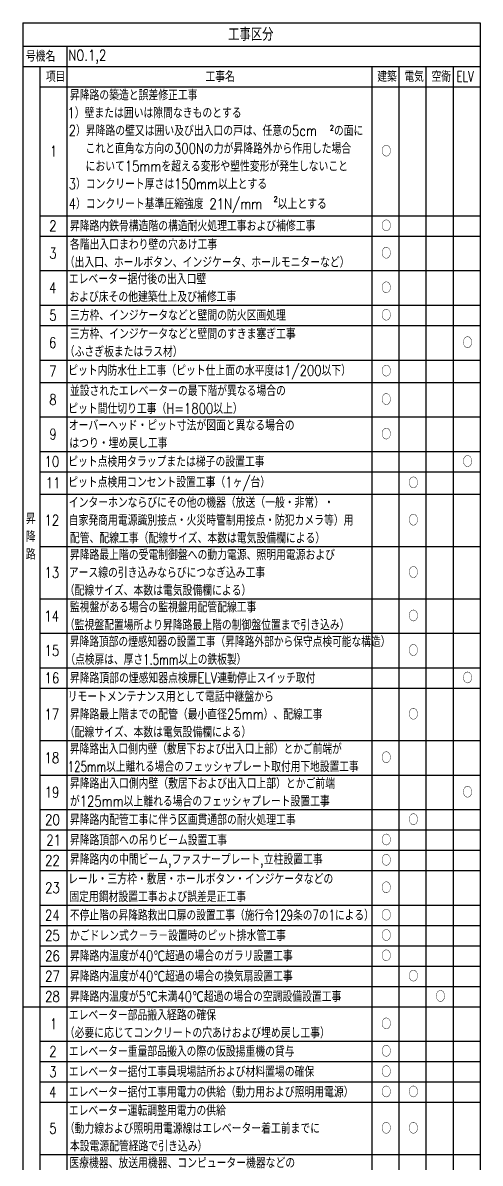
# Model space of a CAD drawing. Header units: millimetres. Extents: x 1770 to 79508, y 361 to 52020.
# Drawn here: x 12370 to 15070, y 4777 to 11512 of the extents above; entities that cross this region are included whole.
import ezdxf

# ---------------------------------------------------------------- set-up
doc = ezdxf.new("R2010")
doc.units = ezdxf.units.MM
doc.header["$LTSCALE"] = 0.2
doc.layers.add('ZZ-DIM-COM1', color=7, linetype='Continuous')
doc.layers.add('ZZ-LIST-COM', color=4, linetype='Continuous')
doc.styles.add('MITOH', font='romans.shx', dxfattribs={"width": 0.8, "height": 3.15, "bigfont": 'extfont.shx'})

# ---------------------------------------------------------------- blocks, each defined once
blk = doc.blocks.new('*U234')
at = {"layer": 'ZZ-LIST-COM', "color": 4, "style": 'MITOH', "width": 0.8}
blk.add_text('工事区分', height=3.8, dxfattribs=at).set_placement((678.73, 566.67))
blk = doc.blocks.new('*U235')
at = {"layer": 'ZZ-LIST-COM', "color": 4, "style": 'MITOH', "width": 0.8}
blk.add_text('号機名', height=3.15, dxfattribs=at).set_placement((619.02, 560.56))
blk = doc.blocks.new('*U236')
at = {"layer": 'ZZ-LIST-COM', "color": 4, "style": 'MITOH', "width": 0.8}
blk.add_text('NO.1,2', height=3.15, dxfattribs=at).set_placement((631.54, 560.86))
blk = doc.blocks.new('*U237')
at = {"layer": 'ZZ-LIST-COM', "color": 4, "style": 'MITOH', "width": 0.8}
for s, p in [('昇', (619.02, 423.98)), ('降', (619.02, 418.73)), ('路', (619.02, 413.48))]:
    blk.add_text(s, height=3.15, dxfattribs=at).set_placement(p)
blk = doc.blocks.new('*U238')
at = {"layer": 'ZZ-LIST-COM', "color": 4, "style": 'MITOH', "width": 0.7}
blk.add_text('項目', height=3.15, dxfattribs=at).set_placement((624.92, 554.56))
blk = doc.blocks.new('*U239')
at = {"layer": 'ZZ-LIST-COM', "color": 4, "style": 'MITOH', "width": 0.8}
blk.add_text('工事名', height=3.15, dxfattribs=at).set_placement((672.01, 554.56))
blk = doc.blocks.new('*U240')
at = {"layer": 'ZZ-LIST-COM', "color": 4, "style": 'MITOH', "width": 0.7}
blk.add_text('建築', height=3.15, dxfattribs=at).set_placement((722.77, 554.56))
blk = doc.blocks.new('*U241')
at = {"layer": 'ZZ-LIST-COM', "color": 4, "style": 'MITOH', "width": 0.7}
blk.add_text('電気', height=3.15, dxfattribs=at).set_placement((730.77, 554.56))
blk = doc.blocks.new('*U242')
at = {"layer": 'ZZ-LIST-COM', "color": 4, "style": 'MITOH', "width": 0.7}
blk.add_text('空衛', height=3.15, dxfattribs=at).set_placement((738.77, 554.56))
blk = doc.blocks.new('*U243')
at = {"layer": 'ZZ-LIST-COM', "color": 4, "style": 'MITOH', "width": 0.7}
blk.add_text('ELV', height=3.15, dxfattribs=at).set_placement((746.13, 554.56))
blk = doc.blocks.new('*U244')
at = {"layer": 'ZZ-LIST-COM', "color": 4, "style": 'MITOH', "width": 0.8}
blk.add_text('1', height=3.15, dxfattribs=at).set_placement((626.1, 532.51))
blk = doc.blocks.new('*U245')
at = {"layer": 'ZZ-LIST-COM', "color": 4, "style": 'MITOH', "width": 0.8}
for s, height, p in [('昇降路の築造と誤差修正工事', 3.15, (632.02, 549.08)), ('1）壁または囲いは隙間なきものとする', 3.15, (631.3, 543.83)), ('2）昇降路の壁又は囲い及び出入口の戸は、任意の5cm', 3.15, (631.66, 538.58)), ('2', 1.57, (708.75, 540.16)), ('の面に', 3.15, (709.95, 538.58)), ('\u3000 これと直角な方向の300Nの力が昇降路外から作用した場合', 3.15, (632.02, 533.33)), ('\u3000 において15mmを超える変形や塑性変形が発生しないこと', 3.15, (632.02, 528.08)), ('3）コンクリート厚さは150mm以上とする', 3.15, (631.66, 522.83)), ('4）コンクリート基準圧縮強度 21N/mm', 3.15, (631.66, 516.98)), ('2', 1.57, (692.17, 519.16)), ('以上とする', 3.15, (693.37, 516.98))]:
    blk.add_text(s, height=height, dxfattribs=at).set_placement(p)
blk = doc.blocks.new('*U246')
at = {"layer": 'ZZ-LIST-COM', "color": 4, "style": 'MITOH', "width": 0.8}
blk.add_text('○', height=3.15, dxfattribs=at).set_placement((723.95, 532.51))
blk = doc.blocks.new('*U247')
at = {"layer": 'ZZ-LIST-COM', "color": 4, "style": 'MITOH', "width": 0.8}
blk.add_text('2', height=3.15, dxfattribs=at).set_placement((625.92, 510.46))
blk = doc.blocks.new('*U248')
at = {"layer": 'ZZ-LIST-COM', "color": 4, "style": 'MITOH', "width": 0.8}
blk.add_text('昇降路内鉄骨構造階の構造耐火処理工事および補修工事', height=3.15, dxfattribs=at).set_placement((632.02, 510.46))
blk = doc.blocks.new('*U249')
at = {"layer": 'ZZ-LIST-COM', "color": 4, "style": 'MITOH', "width": 0.8}
blk.add_text('○', height=3.15, dxfattribs=at).set_placement((723.95, 510.46))
blk = doc.blocks.new('*U250')
at = {"layer": 'ZZ-LIST-COM', "color": 4, "style": 'MITOH', "width": 0.8}
blk.add_text('3', height=3.15, dxfattribs=at).set_placement((625.92, 502.36))
blk = doc.blocks.new('*U251')
at = {"layer": 'ZZ-LIST-COM', "color": 4, "style": 'MITOH', "width": 0.8}
for s, p in [('各階出入口まわり壁の穴あけ工事', (632.02, 504.98)), ('（出入口、ホールボタン、インジケータ、ホールモニターなど）', (630.51, 499.73))]:
    blk.add_text(s, height=3.15, dxfattribs=at).set_placement(p)
blk = doc.blocks.new('*U252')
at = {"layer": 'ZZ-LIST-COM', "color": 4, "style": 'MITOH', "width": 0.8}
blk.add_text('○', height=3.15, dxfattribs=at).set_placement((723.95, 502.36))
blk = doc.blocks.new('*U253')
at = {"layer": 'ZZ-LIST-COM', "color": 4, "style": 'MITOH', "width": 0.8}
blk.add_text('4', height=3.15, dxfattribs=at).set_placement((625.86, 492.16))
blk = doc.blocks.new('*U254')
at = {"layer": 'ZZ-LIST-COM', "color": 4, "style": 'MITOH', "width": 0.8}
for s, p in [('エレベーター据付後の出入口壁', (631.69, 494.78)), ('および床その他建築仕上及び補修工事', (631.85, 489.53))]:
    blk.add_text(s, height=3.15, dxfattribs=at).set_placement(p)
blk = doc.blocks.new('*U255')
at = {"layer": 'ZZ-LIST-COM', "color": 4, "style": 'MITOH', "width": 0.8}
blk.add_text('○', height=3.15, dxfattribs=at).set_placement((723.95, 492.16))
blk = doc.blocks.new('*U256')
at = {"layer": 'ZZ-LIST-COM', "color": 4, "style": 'MITOH', "width": 0.8}
blk.add_text('5', height=3.15, dxfattribs=at).set_placement((625.92, 484.06))
blk = doc.blocks.new('*U257')
at = {"layer": 'ZZ-LIST-COM', "color": 4, "style": 'MITOH', "width": 0.8}
blk.add_text('三方枠、インジケータなどと壁間の防火区画処理', height=3.15, dxfattribs=at).set_placement((632.02, 484.06))
blk = doc.blocks.new('*U258')
at = {"layer": 'ZZ-LIST-COM', "color": 4, "style": 'MITOH', "width": 0.8}
blk.add_text('○', height=3.15, dxfattribs=at).set_placement((723.95, 484.06))
blk = doc.blocks.new('*U259')
at = {"layer": 'ZZ-LIST-COM', "color": 4, "style": 'MITOH', "width": 0.8}
blk.add_text('6', height=3.15, dxfattribs=at).set_placement((625.86, 475.96))
blk = doc.blocks.new('*U260')
at = {"layer": 'ZZ-LIST-COM', "color": 4, "style": 'MITOH', "width": 0.8}
for s, p in [('三方枠、インジケータなどと壁間のすきま塞ぎ工事', (632.02, 478.58)), ('（ふさぎ板またはラス材）', (630.51, 473.33))]:
    blk.add_text(s, height=3.15, dxfattribs=at).set_placement(p)
blk = doc.blocks.new('*U261')
at = {"layer": 'ZZ-LIST-COM', "color": 4, "style": 'MITOH', "width": 0.8}
blk.add_text('○', height=3.15, dxfattribs=at).set_placement((747.95, 475.96))
blk = doc.blocks.new('*U262')
at = {"layer": 'ZZ-LIST-COM', "color": 4, "style": 'MITOH', "width": 0.8}
blk.add_text('7', height=3.15, dxfattribs=at).set_placement((625.92, 467.56))
blk = doc.blocks.new('*U263')
at = {"layer": 'ZZ-LIST-COM', "color": 4, "style": 'MITOH', "width": 0.8}
blk.add_text('ピット内防水仕上工事（ピット仕上面の水平度は1/200以下）', height=3.15, dxfattribs=at).set_placement((631.52, 467.78))
blk = doc.blocks.new('*U264')
at = {"layer": 'ZZ-LIST-COM', "color": 4, "style": 'MITOH', "width": 0.8}
blk.add_text('○', height=3.15, dxfattribs=at).set_placement((723.95, 467.56))
blk = doc.blocks.new('*U265')
at = {"layer": 'ZZ-LIST-COM', "color": 4, "style": 'MITOH', "width": 0.8}
blk.add_text('8', height=3.15, dxfattribs=at).set_placement((625.92, 459.16))
blk = doc.blocks.new('*U266')
at = {"layer": 'ZZ-LIST-COM', "color": 4, "style": 'MITOH', "width": 0.8}
for s, p in [('並設されたエレベーターの最下階が異なる場合の', (632.02, 461.78)), ('ピット間仕切り工事（H=1800以上）', (631.52, 456.53))]:
    blk.add_text(s, height=3.15, dxfattribs=at).set_placement(p)
blk = doc.blocks.new('*U267')
at = {"layer": 'ZZ-LIST-COM', "color": 4, "style": 'MITOH', "width": 0.8}
blk.add_text('○', height=3.15, dxfattribs=at).set_placement((723.95, 459.16))
blk = doc.blocks.new('*U268')
at = {"layer": 'ZZ-LIST-COM', "color": 4, "style": 'MITOH', "width": 0.8}
blk.add_text('9', height=3.15, dxfattribs=at).set_placement((625.98, 448.96))
blk = doc.blocks.new('*U269')
at = {"layer": 'ZZ-LIST-COM', "color": 4, "style": 'MITOH', "width": 0.8}
for s, p in [('オーバーヘッド・ピット寸法が図面と異なる場合の', (631.69, 451.58)), ('はつり・埋め戻し工事', (631.85, 446.33))]:
    blk.add_text(s, height=3.15, dxfattribs=at).set_placement(p)
blk = doc.blocks.new('*U270')
at = {"layer": 'ZZ-LIST-COM', "color": 4, "style": 'MITOH', "width": 0.8}
blk.add_text('○', height=3.15, dxfattribs=at).set_placement((723.95, 448.96))
blk = doc.blocks.new('*U271')
at = {"layer": 'ZZ-LIST-COM', "color": 4, "style": 'MITOH', "width": 0.8}
blk.add_text('10', height=3.15, dxfattribs=at).set_placement((624.54, 440.86))
blk = doc.blocks.new('*U272')
at = {"layer": 'ZZ-LIST-COM', "color": 4, "style": 'MITOH', "width": 0.8}
blk.add_text('ピット点検用タラップまたは梯子の設置工事', height=3.15, dxfattribs=at).set_placement((631.52, 440.86))
blk = doc.blocks.new('*U273')
at = {"layer": 'ZZ-LIST-COM', "color": 4, "style": 'MITOH', "width": 0.8}
blk.add_text('○', height=3.15, dxfattribs=at).set_placement((747.95, 440.86))
blk = doc.blocks.new('*U274')
at = {"layer": 'ZZ-LIST-COM', "color": 4, "style": 'MITOH', "width": 0.8}
blk.add_text('11', height=3.15, dxfattribs=at).set_placement((624.9, 434.56))
blk = doc.blocks.new('*U275')
at = {"layer": 'ZZ-LIST-COM', "color": 4, "style": 'MITOH', "width": 0.8}
blk.add_text('ピット点検用コンセント設置工事（1ヶ/台）', height=3.15, dxfattribs=at).set_placement((631.52, 434.78))
blk = doc.blocks.new('*U276')
at = {"layer": 'ZZ-LIST-COM', "color": 4, "style": 'MITOH', "width": 0.8}
blk.add_text('○', height=3.15, dxfattribs=at).set_placement((731.95, 434.56))
blk = doc.blocks.new('*U277')
at = {"layer": 'ZZ-LIST-COM', "color": 4, "style": 'MITOH', "width": 0.8}
blk.add_text('12', height=3.15, dxfattribs=at).set_placement((624.54, 423.53))
blk = doc.blocks.new('*U278')
at = {"layer": 'ZZ-LIST-COM', "color": 4, "style": 'MITOH', "width": 0.8}
for s, p in [('インターホンならびにその他の機器（放送（一般・非常）・', (631.69, 428.78)), ('自家発商用電源識別接点・火災時管制用接点・防犯カメラ等）用', (631.69, 423.53)), ('配管、配線工事（配線サイズ、本数は電気設備欄による）', (632.02, 418.28))]:
    blk.add_text(s, height=3.15, dxfattribs=at).set_placement(p)
blk = doc.blocks.new('*U279')
at = {"layer": 'ZZ-LIST-COM', "color": 4, "style": 'MITOH', "width": 0.8}
blk.add_text('○', height=3.15, dxfattribs=at).set_placement((731.95, 423.53))
blk = doc.blocks.new('*U280')
at = {"layer": 'ZZ-LIST-COM', "color": 4, "style": 'MITOH', "width": 0.8}
blk.add_text('13', height=3.15, dxfattribs=at).set_placement((624.54, 408.08))
blk = doc.blocks.new('*U281')
at = {"layer": 'ZZ-LIST-COM', "color": 4, "style": 'MITOH', "width": 0.8}
for s, p in [('昇降路最上階の受電制御盤への動力電源、照明用電源および', (632.02, 413.33)), ('アース線の引き込みならびにつなぎ込み工事', (631.69, 408.08)), ('（配線サイズ、本数は電気設備欄による）', (630.51, 402.83))]:
    blk.add_text(s, height=3.15, dxfattribs=at).set_placement(p)
blk = doc.blocks.new('*U282')
at = {"layer": 'ZZ-LIST-COM', "color": 4, "style": 'MITOH', "width": 0.8}
blk.add_text('○', height=3.15, dxfattribs=at).set_placement((731.95, 408.08))
blk = doc.blocks.new('*U283')
at = {"layer": 'ZZ-LIST-COM', "color": 4, "style": 'MITOH', "width": 0.8}
blk.add_text('14', height=3.15, dxfattribs=at).set_placement((624.48, 395.26))
blk = doc.blocks.new('*U284')
at = {"layer": 'ZZ-LIST-COM', "color": 4, "style": 'MITOH', "width": 0.8}
for s, p in [('監視盤がある場合の監視盤用配管配線工事', (632.02, 397.88)), ('（監視盤配置場所より昇降路最上階の制御盤位置まで引き込み）', (630.51, 392.63))]:
    blk.add_text(s, height=3.15, dxfattribs=at).set_placement(p)
blk = doc.blocks.new('*U285')
at = {"layer": 'ZZ-LIST-COM', "color": 4, "style": 'MITOH', "width": 0.8}
blk.add_text('○', height=3.15, dxfattribs=at).set_placement((731.95, 395.26))
blk = doc.blocks.new('*U286')
at = {"layer": 'ZZ-LIST-COM', "color": 4, "style": 'MITOH', "width": 0.8}
blk.add_text('15', height=3.15, dxfattribs=at).set_placement((624.54, 385.06))
blk = doc.blocks.new('*U287')
at = {"layer": 'ZZ-LIST-COM', "color": 4, "style": 'MITOH', "width": 0.7}
for s, p in [('昇降路頂部の煙感知器の設置工事（昇降路外部から保守点検可能な構造）', (632.02, 387.68)), ('（点検扉は、厚さ1.5mm以上の鉄板製）', (630.7, 382.43))]:
    blk.add_text(s, height=3.15, dxfattribs=at).set_placement(p)
blk = doc.blocks.new('*U288')
at = {"layer": 'ZZ-LIST-COM', "color": 4, "style": 'MITOH', "width": 0.8}
blk.add_text('○', height=3.15, dxfattribs=at).set_placement((731.95, 385.06))
blk = doc.blocks.new('*U289')
at = {"layer": 'ZZ-LIST-COM', "color": 4, "style": 'MITOH', "width": 0.8}
blk.add_text('16', height=3.15, dxfattribs=at).set_placement((624.54, 376.96))
blk = doc.blocks.new('*U290')
at = {"layer": 'ZZ-LIST-COM', "color": 4, "style": 'MITOH', "width": 0.8}
blk.add_text('昇降路頂部の煙感知器点検扉ELV連動停止スイッチ取付', height=3.15, dxfattribs=at).set_placement((632.02, 376.96))
blk = doc.blocks.new('*U291')
at = {"layer": 'ZZ-LIST-COM', "color": 4, "style": 'MITOH', "width": 0.8}
blk.add_text('○', height=3.15, dxfattribs=at).set_placement((747.95, 376.96))
blk = doc.blocks.new('*U292')
at = {"layer": 'ZZ-LIST-COM', "color": 4, "style": 'MITOH', "width": 0.8}
blk.add_text('17', height=3.15, dxfattribs=at).set_placement((624.54, 366.23))
blk = doc.blocks.new('*U293')
at = {"layer": 'ZZ-LIST-COM', "color": 4, "style": 'MITOH', "width": 0.8}
for s, p in [('リモートメンテナンス用として電話中継盤から', (631.35, 371.48)), ('昇降路最上階までの配管（最小直径25mm）、配線工事', (632.02, 366.23)), ('（配線サイズ、本数は電気設備欄による）', (630.51, 360.98))]:
    blk.add_text(s, height=3.15, dxfattribs=at).set_placement(p)
blk = doc.blocks.new('*U294')
at = {"layer": 'ZZ-LIST-COM', "color": 4, "style": 'MITOH', "width": 0.8}
blk.add_text('○', height=3.15, dxfattribs=at).set_placement((731.95, 366.23))
blk = doc.blocks.new('*U295')
at = {"layer": 'ZZ-LIST-COM', "color": 4, "style": 'MITOH', "width": 0.8}
blk.add_text('18', height=3.15, dxfattribs=at).set_placement((624.54, 353.41))
blk = doc.blocks.new('*U296')
at = {"layer": 'ZZ-LIST-COM', "color": 4, "style": 'MITOH', "width": 0.7}
for s, p in [('昇降路出入口側内壁（敷居下および出入口上部）とかご前端が', (632.02, 356.03)), ('125mm以上離れる場合のフェッシャプレート取付用下地設置工事', (631.39, 350.78))]:
    blk.add_text(s, height=3.15, dxfattribs=at).set_placement(p)
blk = doc.blocks.new('*U297')
at = {"layer": 'ZZ-LIST-COM', "color": 4, "style": 'MITOH', "width": 0.8}
blk.add_text('○', height=3.15, dxfattribs=at).set_placement((723.95, 353.41))
blk = doc.blocks.new('*U298')
at = {"layer": 'ZZ-LIST-COM', "color": 4, "style": 'MITOH', "width": 0.8}
blk.add_text('19', height=3.15, dxfattribs=at).set_placement((624.6, 343.21))
blk = doc.blocks.new('*U299')
at = {"layer": 'ZZ-LIST-COM', "color": 4, "style": 'MITOH', "width": 0.8}
for s, p in [('昇降路出入口側内壁（敷居下および出入口上部）とかご前端', (632.02, 345.83)), ('が125mm以上離れる場合のフェッシャプレート設置工事', (632.02, 340.58))]:
    blk.add_text(s, height=3.15, dxfattribs=at).set_placement(p)
blk = doc.blocks.new('*U300')
at = {"layer": 'ZZ-LIST-COM', "color": 4, "style": 'MITOH', "width": 0.8}
blk.add_text('○', height=3.15, dxfattribs=at).set_placement((747.95, 343.21))
blk = doc.blocks.new('*U301')
at = {"layer": 'ZZ-LIST-COM', "color": 4, "style": 'MITOH', "width": 0.8}
blk.add_text('20', height=3.15, dxfattribs=at).set_placement((624.72, 335.11))
blk = doc.blocks.new('*U302')
at = {"layer": 'ZZ-LIST-COM', "color": 4, "style": 'MITOH', "width": 0.8}
blk.add_text('昇降路内配管工事に伴う区画貫通部の耐火処理工事', height=3.15, dxfattribs=at).set_placement((632.02, 335.11))
blk = doc.blocks.new('*U303')
at = {"layer": 'ZZ-LIST-COM', "color": 4, "style": 'MITOH', "width": 0.8}
blk.add_text('○', height=3.15, dxfattribs=at).set_placement((731.95, 335.11))
blk = doc.blocks.new('*U304')
at = {"layer": 'ZZ-LIST-COM', "color": 4, "style": 'MITOH', "width": 0.8}
blk.add_text('21', height=3.15, dxfattribs=at).set_placement((625.08, 329.11))
blk = doc.blocks.new('*U305')
at = {"layer": 'ZZ-LIST-COM', "color": 4, "style": 'MITOH', "width": 0.8}
blk.add_text('昇降路頂部への吊りビーム設置工事', height=3.15, dxfattribs=at).set_placement((632.02, 329.11))
blk = doc.blocks.new('*U306')
at = {"layer": 'ZZ-LIST-COM', "color": 4, "style": 'MITOH', "width": 0.8}
blk.add_text('○', height=3.15, dxfattribs=at).set_placement((723.95, 329.11))
blk = doc.blocks.new('*U307')
at = {"layer": 'ZZ-LIST-COM', "color": 4, "style": 'MITOH', "width": 0.8}
blk.add_text('22', height=3.15, dxfattribs=at).set_placement((624.72, 323.11))
blk = doc.blocks.new('*U308')
at = {"layer": 'ZZ-LIST-COM', "color": 4, "style": 'MITOH', "width": 0.8}
blk.add_text('昇降路内の中間ビーム,ファスナープレート,立柱設置工事', height=3.15, dxfattribs=at).set_placement((632.02, 323.41))
blk = doc.blocks.new('*U309')
at = {"layer": 'ZZ-LIST-COM', "color": 4, "style": 'MITOH', "width": 0.8}
blk.add_text('○', height=3.15, dxfattribs=at).set_placement((723.95, 323.11))
blk = doc.blocks.new('*U310')
at = {"layer": 'ZZ-LIST-COM', "color": 4, "style": 'MITOH', "width": 0.8}
blk.add_text('23', height=3.15, dxfattribs=at).set_placement((624.72, 315.01))
blk = doc.blocks.new('*U311')
at = {"layer": 'ZZ-LIST-COM', "color": 4, "style": 'MITOH', "width": 0.8}
for s, p in [('レール・三方枠・敷居・ホールボタン・インジケータなどの', (631.52, 317.63)), ('固定用鋼材設置工事および誤差是正工事', (631.85, 312.38))]:
    blk.add_text(s, height=3.15, dxfattribs=at).set_placement(p)
blk = doc.blocks.new('*U312')
at = {"layer": 'ZZ-LIST-COM', "color": 4, "style": 'MITOH', "width": 0.8}
blk.add_text('○', height=3.15, dxfattribs=at).set_placement((723.95, 315.01))
blk = doc.blocks.new('*U313')
at = {"layer": 'ZZ-LIST-COM', "color": 4, "style": 'MITOH', "width": 0.8}
blk.add_text('24', height=3.15, dxfattribs=at).set_placement((624.66, 306.91))
blk = doc.blocks.new('*U314')
at = {"layer": 'ZZ-LIST-COM', "color": 4, "style": 'MITOH', "width": 0.7}
blk.add_text('不停止階の昇降路救出口扉の設置工事（施行令129条の7の1による）', height=3.15, dxfattribs=at).set_placement((632.02, 306.91))
blk = doc.blocks.new('*U315')
at = {"layer": 'ZZ-LIST-COM', "color": 4, "style": 'MITOH', "width": 0.8}
blk.add_text('○', height=3.15, dxfattribs=at).set_placement((723.95, 306.91))
blk = doc.blocks.new('*U316')
at = {"layer": 'ZZ-LIST-COM', "color": 4, "style": 'MITOH', "width": 0.8}
blk.add_text('25', height=3.15, dxfattribs=at).set_placement((624.72, 300.91))
blk = doc.blocks.new('*U317')
at = {"layer": 'ZZ-LIST-COM', "color": 4, "style": 'MITOH', "width": 0.8}
blk.add_text('かごドレン式ク－ラ－設置時のピット排水管工事', height=3.15, dxfattribs=at).set_placement((632.02, 300.91))
blk = doc.blocks.new('*U318')
at = {"layer": 'ZZ-LIST-COM', "color": 4, "style": 'MITOH', "width": 0.8}
blk.add_text('○', height=3.15, dxfattribs=at).set_placement((723.95, 300.91))
blk = doc.blocks.new('*U319')
at = {"layer": 'ZZ-LIST-COM', "color": 4, "style": 'MITOH', "width": 0.8}
blk.add_text('26', height=3.15, dxfattribs=at).set_placement((624.72, 294.91))
blk = doc.blocks.new('*U320')
at = {"layer": 'ZZ-LIST-COM', "color": 4, "style": 'MITOH', "width": 0.8}
blk.add_text('昇降路内温度が40℃超過の場合のガラリ設置工事', height=3.15, dxfattribs=at).set_placement((632.02, 294.91))
blk = doc.blocks.new('*U321')
at = {"layer": 'ZZ-LIST-COM', "color": 4, "style": 'MITOH', "width": 0.8}
blk.add_text('○', height=3.15, dxfattribs=at).set_placement((723.95, 294.91))
blk = doc.blocks.new('*U322')
at = {"layer": 'ZZ-LIST-COM', "color": 4, "style": 'MITOH', "width": 0.8}
blk.add_text('27', height=3.15, dxfattribs=at).set_placement((624.72, 288.91))
blk = doc.blocks.new('*U323')
at = {"layer": 'ZZ-LIST-COM', "color": 4, "style": 'MITOH', "width": 0.8}
blk.add_text('昇降路内温度が40℃超過の場合の換気扇設置工事', height=3.15, dxfattribs=at).set_placement((632.02, 288.91))
blk = doc.blocks.new('*U324')
at = {"layer": 'ZZ-LIST-COM', "color": 4, "style": 'MITOH', "width": 0.8}
blk.add_text('○', height=3.15, dxfattribs=at).set_placement((731.95, 288.91))
blk = doc.blocks.new('*U325')
at = {"layer": 'ZZ-LIST-COM', "color": 4, "style": 'MITOH', "width": 0.8}
blk.add_text('28', height=3.15, dxfattribs=at).set_placement((624.72, 282.91))
blk = doc.blocks.new('*U326')
at = {"layer": 'ZZ-LIST-COM', "color": 4, "style": 'MITOH', "width": 0.8}
blk.add_text('昇降路内温度が5℃未満40℃超過の場合の空調設備設置工事', height=3.15, dxfattribs=at).set_placement((632.02, 282.91))
blk = doc.blocks.new('*U327')
at = {"layer": 'ZZ-LIST-COM', "color": 4, "style": 'MITOH', "width": 0.8}
blk.add_text('○', height=3.15, dxfattribs=at).set_placement((739.95, 282.91))
blk = doc.blocks.new('*U329')
at = {"layer": 'ZZ-LIST-COM', "color": 4, "style": 'MITOH', "width": 0.8}
blk.add_text('1', height=3.15, dxfattribs=at).set_placement((626.1, 274.81))
blk = doc.blocks.new('*U330')
at = {"layer": 'ZZ-LIST-COM', "color": 4, "style": 'MITOH', "width": 0.8}
for s, p in [('エレベーター部品搬入経路の確保', (631.69, 277.43)), ('（必要に応じてコンクリートの穴あけおよび埋め戻し工事）', (630.51, 272.18))]:
    blk.add_text(s, height=3.15, dxfattribs=at).set_placement(p)
blk = doc.blocks.new('*U331')
at = {"layer": 'ZZ-LIST-COM', "color": 4, "style": 'MITOH', "width": 0.8}
blk.add_text('○', height=3.15, dxfattribs=at).set_placement((723.95, 274.81))
blk = doc.blocks.new('*U332')
at = {"layer": 'ZZ-LIST-COM', "color": 4, "style": 'MITOH', "width": 0.8}
blk.add_text('2', height=3.15, dxfattribs=at).set_placement((625.92, 266.71))
blk = doc.blocks.new('*U333')
at = {"layer": 'ZZ-LIST-COM', "color": 4, "style": 'MITOH', "width": 0.8}
blk.add_text('エレベーター重量部品搬入の際の仮設揚重機の貸与', height=3.15, dxfattribs=at).set_placement((631.69, 266.71))
blk = doc.blocks.new('*U334')
at = {"layer": 'ZZ-LIST-COM', "color": 4, "style": 'MITOH', "width": 0.8}
blk.add_text('○', height=3.15, dxfattribs=at).set_placement((723.95, 266.71))
blk = doc.blocks.new('*U335')
at = {"layer": 'ZZ-LIST-COM', "color": 4, "style": 'MITOH', "width": 0.8}
blk.add_text('3', height=3.15, dxfattribs=at).set_placement((625.92, 260.71))
blk = doc.blocks.new('*U336')
at = {"layer": 'ZZ-LIST-COM', "color": 4, "style": 'MITOH', "width": 0.8}
blk.add_text('エレベーター据付工事員現場詰所および材料置場の確保', height=3.15, dxfattribs=at).set_placement((631.69, 260.71))
blk = doc.blocks.new('*U337')
at = {"layer": 'ZZ-LIST-COM', "color": 4, "style": 'MITOH', "width": 0.8}
blk.add_text('○', height=3.15, dxfattribs=at).set_placement((723.95, 260.71))
blk = doc.blocks.new('*U338')
at = {"layer": 'ZZ-LIST-COM', "color": 4, "style": 'MITOH', "width": 0.8}
blk.add_text('4', height=3.15, dxfattribs=at).set_placement((625.86, 254.71))
blk = doc.blocks.new('*U339')
at = {"layer": 'ZZ-LIST-COM', "color": 4, "style": 'MITOH', "width": 0.8}
blk.add_text('エレベーター据付工事用電力の供給（動力用および照明用電源）', height=3.15, dxfattribs=at).set_placement((631.69, 254.71))
blk = doc.blocks.new('*U340')
at = {"layer": 'ZZ-LIST-COM', "color": 4, "style": 'MITOH', "width": 0.8}
blk.add_text('○', height=3.15, dxfattribs=at).set_placement((723.95, 254.71))
blk = doc.blocks.new('*U341')
at = {"layer": 'ZZ-LIST-COM', "color": 4, "style": 'MITOH', "width": 0.8}
blk.add_text('○', height=3.15, dxfattribs=at).set_placement((731.95, 254.71))
blk = doc.blocks.new('*U342')
at = {"layer": 'ZZ-LIST-COM', "color": 4, "style": 'MITOH', "width": 0.8}
blk.add_text('5', height=3.15, dxfattribs=at).set_placement((625.92, 243.98))
blk = doc.blocks.new('*U343')
at = {"layer": 'ZZ-LIST-COM', "color": 4, "style": 'MITOH', "width": 0.8}
for s, p in [('エレベーター運転調整用電力の供給', (631.69, 249.23)), ('（動力線および照明用電源線はエレベーター着工前までに', (630.51, 243.98)), ('本設電源配管経路で引き込み）', (632.02, 238.73))]:
    blk.add_text(s, height=3.15, dxfattribs=at).set_placement(p)
blk = doc.blocks.new('*U344')
at = {"layer": 'ZZ-LIST-COM', "color": 4, "style": 'MITOH', "width": 0.8}
blk.add_text('○', height=3.15, dxfattribs=at).set_placement((723.95, 243.98))
blk = doc.blocks.new('*U345')
at = {"layer": 'ZZ-LIST-COM', "color": 4, "style": 'MITOH', "width": 0.8}
blk.add_text('○', height=3.15, dxfattribs=at).set_placement((731.95, 243.98))
blk = doc.blocks.new('*U347')
at = {"layer": 'ZZ-LIST-COM', "color": 4, "style": 'MITOH', "width": 0.8}
for s, p in [('医療機器、放送用機器、コンピューター機器などの', (631.85, 233.78)), ('電源とエレベーター動力用電源およびアース線の系統分離工事', (632.02, 228.53))]:
    blk.add_text(s, height=3.15, dxfattribs=at).set_placement(p)

msp = doc.modelspace()

# ---------------------------------------------------------------- linework, layer by layer
at = {"layer": 'ZZ-LIST-COM', "color": 3}
for p, q in [((12370.2, 11511.7), (15070.2, 11511.7)), ((12370.2, 11511.7), (12370.2, 3052.3)), ((15070.2, 11511.7), (15070.2, 3052.3))]:
    msp.add_line(p, q, dxfattribs=at)
at = {"layer": 'ZZ-LIST-COM', "color": 4}
for p, q in [((12370.2, 11374.3), (15070.2, 11374.3)), ((12630.2, 11374.3), (12630.2, 3052.3)), ((12370.2, 11254.3), (15070.2, 11254.3)), ((12470.2, 11254.3), (12470.2, 3052.3)), ((14430.2, 11254.3), (14430.2, 3052.3)), ((14590.2, 11254.3), (14590.2, 3052.3)), ((14750.2, 11254.3), (14750.2, 3052.3)), ((14910.2, 11254.3), (14910.2, 3052.3)), ((12470.2, 11134.3), (15070.2, 11134.3)), ((12470.2, 10372.3), (15070.2, 10372.3)), ((12470.2, 10252.3), (15070.2, 10252.3)), ((12470.2, 10048.3), (15070.2, 10048.3)), ((12470.2, 9844.3), (15070.2, 9844.3)), ((12470.2, 9724.3), (15070.2, 9724.3)), ((12470.2, 9520.3), (15070.2, 9520.3)), ((12470.2, 9388.3), (15070.2, 9388.3)), ((12470.2, 9184.3), (15070.2, 9184.3)), ((12470.2, 8980.3), (15070.2, 8980.3)), ((12470.2, 8860.3), (15070.2, 8860.3)), ((12470.2, 8728.3), (15070.2, 8728.3)), ((12470.2, 8419.3), (15070.2, 8419.3)), ((12470.2, 8110.3), (15070.2, 8110.3)), ((12470.2, 7906.3), (15070.2, 7906.3)), ((12470.2, 7702.3), (15070.2, 7702.3)), ((12470.2, 7582.3), (15070.2, 7582.3)), ((12470.2, 7273.3), (15070.2, 7273.3)), ((12470.2, 7069.3), (15070.2, 7069.3)), ((12470.2, 6865.3), (15070.2, 6865.3)), ((12470.2, 6745.3), (15070.2, 6745.3)), ((12470.2, 6625.3), (15070.2, 6625.3)), ((12470.2, 6505.3), (15070.2, 6505.3)), ((12470.2, 6301.3), (15070.2, 6301.3)), ((12470.2, 6181.3), (15070.2, 6181.3)), ((12470.2, 6061.3), (15070.2, 6061.3)), ((12470.2, 5941.3), (15070.2, 5941.3)), ((12470.2, 5821.3), (15070.2, 5821.3)), ((12370.2, 5701.3), (15070.2, 5701.3)), ((12470.2, 5497.3), (15070.2, 5497.3)), ((12470.2, 5377.3), (15070.2, 5377.3)), ((12470.2, 5257.3), (15070.2, 5257.3)), ((12470.2, 5137.3), (15070.2, 5137.3)), ((12470.2, 4828.3), (15070.2, 4828.3))]:
    msp.add_line(p, q, dxfattribs=at)

# ---------------------------------------------------------------- block references
at = {"layer": 'ZZ-DIM-COM1', "xscale": 20, "yscale": 20, "zscale": 20}
for name in ['*U234', '*U235', '*U236', '*U238', '*U239', '*U240', '*U241', '*U242', '*U243', '*U245', '*U244', '*U246', '*U247', '*U248', '*U249', '*U251', '*U250', '*U252', '*U254', '*U253', '*U255', '*U256', '*U257', '*U258', '*U260', '*U259', '*U261', '*U263', '*U262', '*U264', '*U266', '*U265', '*U267', '*U269', '*U268', '*U270', '*U272', '*U273', '*U271', '*U274', '*U275', '*U276', '*U278', '*U237', '*U277', '*U279', '*U281', '*U280', '*U282', '*U284', '*U283', '*U285', '*U287', '*U286', '*U288', '*U290', '*U291', '*U289', '*U293', '*U292', '*U294', '*U296', '*U297', '*U295', '*U299', '*U300', '*U298', '*U301', '*U302', '*U303', '*U304', '*U305', '*U306', '*U308', '*U309', '*U307', '*U311', '*U310', '*U312', '*U313', '*U314', '*U315', '*U316', '*U317', '*U318', '*U319', '*U320', '*U321', '*U322', '*U323', '*U324', '*U325', '*U326', '*U327', '*U330', '*U329', '*U331', '*U332', '*U333', '*U334', '*U335', '*U336', '*U337', '*U338', '*U339', '*U340', '*U341', '*U343', '*U342', '*U344', '*U345', '*U347']:
    msp.add_blockref(name, (7.7, 71.7), dxfattribs=at)

doc.saveas('drawing.dxf')
